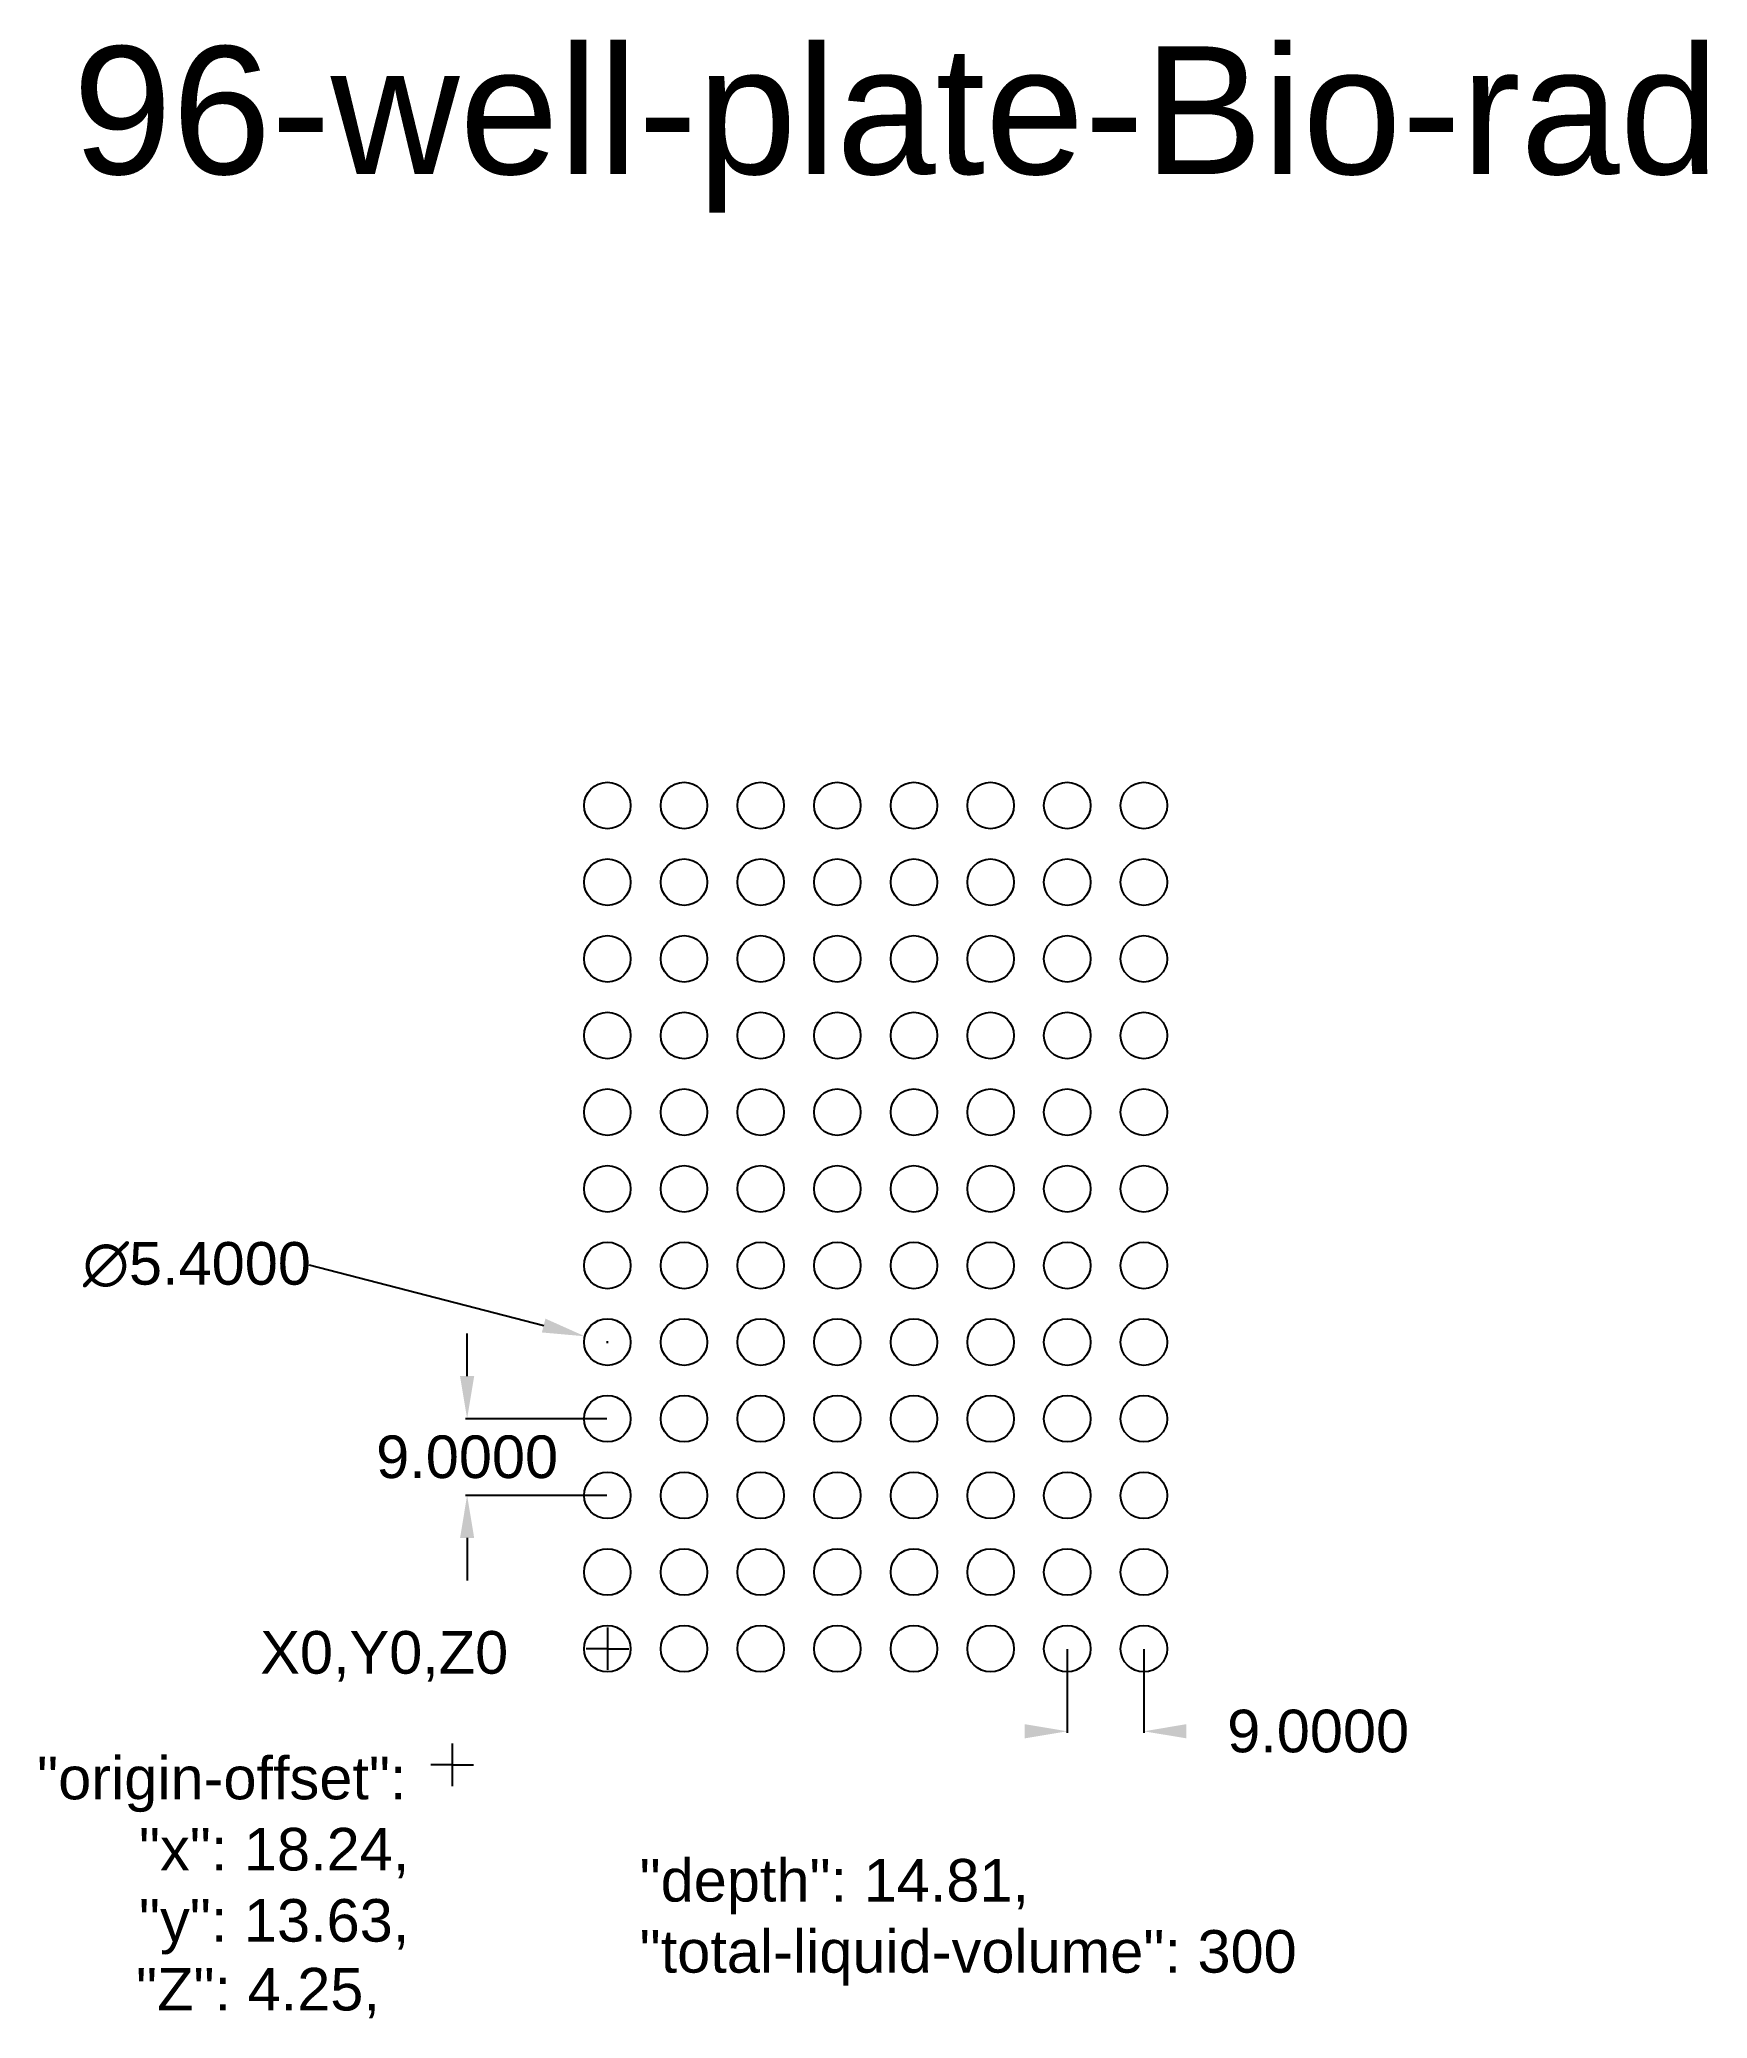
# Model space of a CAD drawing. Header units: inches. Extents: x 3 to 199, y 5 to 238.
import ezdxf

# ---------------------------------------------------------------- set-up
doc = ezdxf.new("R2010")
doc.units = ezdxf.units.IN
doc.header["$MEASUREMENT"] = 0
doc.styles.get("Standard").update_dxf_attribs({"font": 'arial.ttf'})

msp = doc.modelspace()

# ---------------------------------------------------------------- linework, layer by layer
for p, q in [((34.69, 93.65), (62.23, 86.51)), ((53.24, 80.57), (53.24, 85.57)), ((69.62, 84.57), (69.8, 84.57)), ((69.71, 84.48), (69.71, 84.66)), ((69.65, 75.57), (53.06, 75.57)), ((69.65, 66.57), (53.06, 66.57)), ((53.24, 61.57), (53.24, 56.57)), ((123.71, 48.5), (123.71, 38.69)), ((132.71, 48.5), (132.71, 38.69))]:
    msp.add_line(p, q)
at = {"color": 1}
for p, q in [((69.71, 51.07), (69.71, 46.07)), ((69.71, 48.57), (67.21, 48.57)), ((69.71, 48.57), (72.21, 48.57))]:
    msp.add_line(p, q, dxfattribs=at)
at = {"color": 3}
for p, q in [((51.47, 37.44), (51.47, 32.44)), ((51.47, 34.94), (48.97, 34.94)), ((51.47, 34.94), (53.97, 34.94))]:
    msp.add_line(p, q, dxfattribs=at)
for centre in [(69.71, 147.57), (78.71, 147.57), (87.71, 147.57), (96.71, 147.57), (105.71, 147.57), (114.71, 147.57), (123.71, 147.57), (132.71, 147.57), (69.71, 138.57), (78.71, 138.57), (87.71, 138.57), (96.71, 138.57), (105.71, 138.57), (114.71, 138.57), (123.71, 138.57), (132.71, 138.57), (69.71, 129.57), (78.71, 129.57), (87.71, 129.57), (96.71, 129.57), (105.71, 129.57), (114.71, 129.57), (123.71, 129.57), (132.71, 129.57), (69.71, 120.57), (78.71, 120.57), (87.71, 120.57), (96.71, 120.57), (105.71, 120.57), (114.71, 120.57), (123.71, 120.57), (132.71, 120.57), (69.71, 111.57), (78.71, 111.57), (87.71, 111.57), (96.71, 111.57), (105.71, 111.57), (114.71, 111.57), (123.71, 111.57), (132.71, 111.57), (69.71, 102.57), (78.71, 102.57), (87.71, 102.57), (96.71, 102.57), (105.71, 102.57), (114.71, 102.57), (123.71, 102.57), (132.71, 102.57), (69.71, 93.57), (78.71, 93.57), (87.71, 93.57), (96.71, 93.57), (105.71, 93.57), (114.71, 93.57), (123.71, 93.57), (132.71, 93.57), (69.71, 84.57), (78.71, 84.57), (87.71, 84.57), (96.71, 84.57), (105.71, 84.57), (114.71, 84.57), (123.71, 84.57), (132.71, 84.57), (69.71, 75.57), (78.71, 75.57), (87.71, 75.57), (96.71, 75.57), (105.71, 75.57), (114.71, 75.57), (123.71, 75.57), (132.71, 75.57), (69.71, 66.57), (78.71, 66.57), (87.71, 66.57), (96.71, 66.57), (105.71, 66.57), (114.71, 66.57), (123.71, 66.57), (132.71, 66.57), (69.71, 57.57), (78.71, 57.57), (87.71, 57.57), (96.71, 57.57), (105.71, 57.57), (114.71, 57.57), (123.71, 57.57), (132.71, 57.57), (69.71, 48.57), (78.71, 48.57), (87.71, 48.57), (96.71, 48.57), (105.71, 48.57), (114.71, 48.57), (123.71, 48.57), (132.71, 48.57)]:
    msp.add_circle(centre, 2.73)
for points in [[(62.44, 87.32), (62.02, 85.7), (67.07, 85.25)], [(52.41, 80.57), (54.07, 80.57), (53.24, 75.57)], [(52.41, 61.57), (54.07, 61.57), (53.24, 66.57)], [(118.71, 39.71), (118.71, 38.04), (123.71, 38.87)], [(137.71, 39.71), (137.71, 38.04), (132.71, 38.87)]]:
    msp.add_solid(points)

# ---------------------------------------------------------------- texts
for s, height, p in [('96-well-plate-Bio-rad', 15, (6.93, 221.71)), ('X0,Y0,Z0', 5, (28.95, 45.64)), ('"origin-offset":', 5, (2.74, 30.88)), ('      "x": 18.24,', 5, (3.06, 22.53)), ('"depth": 14.81,', 5, (73.49, 18.88)), ('      "y": 13.63,', 5, (3.06, 14.17)), ('"total-liquid-volume": 300', 5, (73.49, 10.53)), ('"Z": 4.25,', 5, (14.36, 6.09))]:
    msp.add_text(s, height=height).set_placement(p)
at = {"char_height": 5, "attachment_point": 5}
for s, insert in [('\\A1;∅5.4000', (21.51, 93.65)), ('\\A1;9.0000', (53.24, 71.07)), ('\\A1;9.0000', (153.17, 38.87))]:
    msp.add_mtext(s, dxfattribs=dict(at, insert=insert))

doc.saveas('drawing.dxf')
